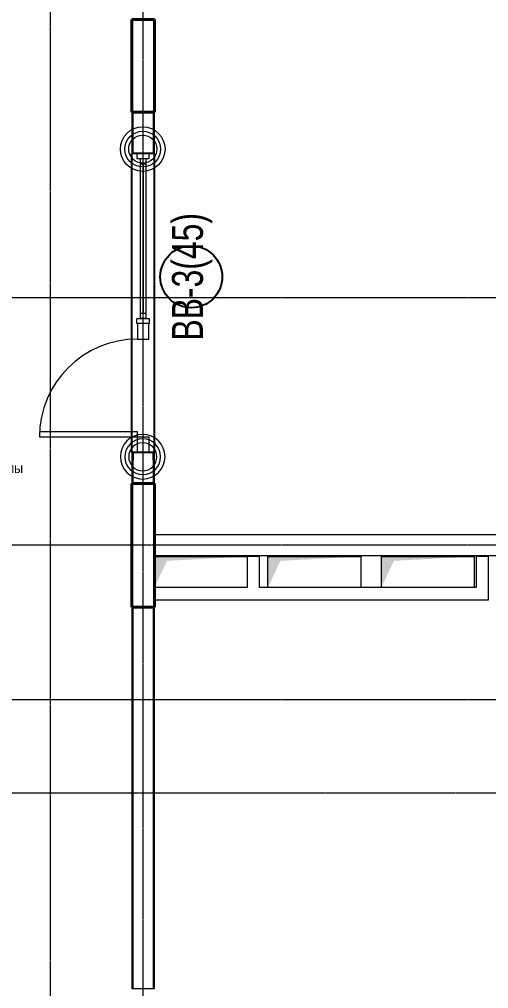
# Model space of a CAD drawing. Header units: millimetres. Extents: x -65509 to 912790, y 446 to 713294.
# Drawn here: x 495201 to 499751, y 511283 to 520683 of the extents above; entities that cross this region are included whole.
import ezdxf
from ezdxf import colors
from ezdxf.entities.mleader import LeaderData, LeaderLine
from ezdxf.enums import TextEntityAlignment as Align
from ezdxf.math import Vec2, Vec3

# ---------------------------------------------------------------- set-up
doc = ezdxf.new("R2010")
doc.units = ezdxf.units.MM
doc.linetypes.add('CENTER2', pattern=[28.575, 19.05, -3.175, 3.175, -3.175])
doc.linetypes.add('HIDDEN2', pattern=[4.7625, 3.175, -1.5875])
doc.layers.get('Defpoints').update_dxf_attribs({"color": 250})
for name, color, linetype, lineweight in [('A-AREA', 250, 'Continuous', 15), ('АР_Витраж', 250, 'Continuous', 13), ('АР_Витраж марка', 250, 'Continuous', 9), ('АР_Двери_витраж', 250, 'Continuous', 9), ('АР_Колонны', 250, 'Continuous', 30), ('АР_площадь пом', 250, 'Continuous', 5), ('АР_Стены ЖБ', 250, 'Continuous', 35), ('АР_Стены кирпич', 250, 'Continuous', 20), ('АР_Стены ПЕНОблок', 250, 'Continuous', 20), ('АР_Тонкая', 250, 'Continuous', 5), ('КМ_Фахверки', 250, 'Continuous', 25), ('ОВ_Шахты', 250, 'Continuous', 5), ('РД_Воронки с кровли', 250, 'Continuous', 18), ('РД_Оси_100', 250, 'Continuous', 0), ('РД_проем_инж перемыч_фахверк', 250, 'Continuous', 18)]:
    doc.layers.add(name, color=color, linetype=linetype, lineweight=lineweight)
doc.layers.add('АР_Делит', color=250, linetype='Continuous', lineweight=0, plot=False)
doc.layers.add('РД_Проем', color=250, linetype='Continuous', lineweight=0, plot=False)
doc.layers.add('РД_Витраж_вн', color=250, linetype='Continuous')
doc.styles.add('Arial_09', font='ARIALN.TTF', dxfattribs={"width": 0.9})
doc.styles.add('style1', font='ARIALN.TTF')

# ---------------------------------------------------------------- blocks, each defined once
blk = doc.blocks.new('otv')
at = {"linetype": 'Continuous'}
blk.add_lwpolyline([(0, -1), (0, 0), (1, 0), (1, -1)], close=True, dxfattribs=at)
blk.add_solid([(0, -1), (0, 0), (0.135, -0.137), (1, 0)], dxfattribs=at)
blk = doc.blocks.new('Ф_пеноблок 200')
at = {"layer": 'АР_Делит', "color": 1}
for radius in [216.3, 173, 136.2]:
    blk.add_circle((103.4, -41.9), radius, dxfattribs=at)
at = {"layer": 'КМ_Фахверки'}
blk.add_lwpolyline([(0, -75), (0, 0), (200, 0), (200, -75)], dxfattribs=at)
blk = doc.blocks.new('СОШ_2200_АР_ОСИ_М100_28.05.24')
at = {"layer": 'РД_Оси_100', "linetype": 'CENTER2'}
for p, q in [((119910, 11700), (94200, 11700)), ((119910, 9300), (94200, 9300)), ((119910, 7800), (94200, 7800))]:
    blk.add_line(p, q, dxfattribs=at)
for points in [[(105900, 139938.679), (105900, -6155)], [(106800, -6155), (106800, 139938.679)], [(94200, 6900), (119910, 6900)]]:
    blk.add_lwpolyline(points, dxfattribs=at)
blk = doc.blocks.new('MOK-МаркаПомещения1')
at = {"layer": 'A-AREA', "color": 0}
blk.add_line((-3.651, -1.944), (3.649, -1.944), dxfattribs=at)
at = {"layer": 'A-AREA', "color": 0, "style": 'style1'}
blk.add_attdef('АР-ПОМЕЩЕНИЕ:ПЛОЩАДЬ', text='', height=3, dxfattribs=at).set_placement((0, 0), align=Align.MIDDLE)
at = {"layer": 'Defpoints', "style": 'style1', "flags": 8}
blk.add_attdef('АР-ПОМЕЩЕНИЕ:НАИМЕНОВАНИЕ', text='', height=1, dxfattribs=at).set_placement((0, 2.956), align=Align.MIDDLE)
blk = doc.blocks.new('МаркаВитража1')
at = {"layer": 'Defpoints'}
blk.add_circle((0, 0), 3, dxfattribs=at)
at = {"color": 0, "linetype": 'ByBlock', "lineweight": -2, "style": 'Arial_09', "width": 0.9}
blk.add_attdef('АР-ОКНО:НАИМЕНОВАНИЕ', text='', height=3, dxfattribs=at).set_placement((0, 0), align=Align.MIDDLE)

msp = doc.modelspace()

# ---------------------------------------------------------------- linework, layer by layer
at = {"layer": 'АР_Витраж', "linetype": 'Continuous', "lineweight": 5}
for p, q in [((496290.882, 519383.318), (496290.882, 517733.318)), ((496510.882, 519383.318), (496510.882, 517733.318))]:
    msp.add_line(p, q, dxfattribs=at)
at = {"layer": 'АР_Витраж', "linetype": 'Continuous', "lineweight": 13}
for p, q in [((496375.882, 519283.318), (496425.882, 519283.318)), ((496400.882, 519283.318), (496400.882, 517833.318)), ((496375.882, 517833.318), (496425.882, 517833.318))]:
    msp.add_line(p, q, dxfattribs=at)
for points in [[(496460.882, 519333.318), (496460.882, 519383.318), (496340.882, 519383.318), (496340.882, 519333.318)], [(496375.882, 519333.318), (496425.882, 519333.318), (496425.882, 517783.318), (496375.882, 517783.318)], [(496460.882, 517783.318), (496460.882, 517733.318), (496340.882, 517733.318), (496340.882, 517783.318)]]:
    msp.add_lwpolyline(points, close=True, dxfattribs=at)
at = {"layer": 'АР_Двери_витраж', "linetype": 'Continuous', "lineweight": 9}
for points in [[(496455.882, 517583.318), (496455.882, 517733.318), (496345.882, 517733.318), (496345.882, 517583.318)], [(496345.882, 516633.318), (496345.882, 516683.318), (495395.882, 516683.318), (495395.882, 516633.318)], [(496455.882, 516633.318), (496455.882, 516483.318), (496345.882, 516483.318), (496345.882, 516633.318)]]:
    msp.add_lwpolyline(points, close=True, dxfattribs=at)
msp.add_arc((496345.882, 516633.318), 950, 90, 180, dxfattribs=at)
at = {"layer": 'АР_Колонны', "linetype": 'HIDDEN2', "lineweight": 25}
for p, q in [((496290.882, 520683.318), (496510.882, 520683.318)), ((496290.882, 519783.318), (496290.882, 520683.318)), ((496510.882, 520683.318), (496510.882, 519783.318)), ((496510.882, 519783.318), (496290.882, 519783.318)), ((496290.882, 516183.318), (496510.882, 516183.318)), ((496290.882, 514983.318), (496290.882, 516183.318)), ((496510.882, 516183.318), (496510.882, 514983.318)), ((496510.882, 514983.318), (496290.882, 514983.318))]:
    msp.add_line(p, q, dxfattribs=at)
at = {"layer": 'АР_Колонны', "linetype": 'Continuous', "lineweight": 35}
for p, q in [((496290.882, 520683.318), (496290.882, 519783.318)), ((496510.882, 520683.318), (496290.882, 520683.318)), ((496510.882, 519783.318), (496510.882, 520683.318)), ((496290.882, 519783.318), (496510.882, 519783.318)), ((496290.882, 516183.318), (496290.882, 514983.318)), ((496510.882, 516183.318), (496290.882, 516183.318)), ((496510.882, 514983.318), (496510.882, 516183.318)), ((496290.882, 514983.318), (496510.882, 514983.318))]:
    msp.add_line(p, q, dxfattribs=at)
at = {"layer": 'АР_Стены ЖБ', "linetype": 'Continuous', "lineweight": 40}
for p, q in [((496510.882, 520683.318), (496290.882, 520683.318)), ((496290.882, 520683.318), (496290.882, 519783.318)), ((496510.882, 519783.318), (496510.882, 520683.318)), ((496290.882, 519783.318), (496510.882, 519783.318)), ((496510.882, 516183.318), (496290.882, 516183.318)), ((496290.882, 516183.318), (496290.882, 514983.318)), ((496510.882, 514983.318), (496510.882, 516183.318)), ((496290.882, 514983.318), (496510.882, 514983.318))]:
    msp.add_line(p, q, dxfattribs=at)
at = {"layer": 'АР_Стены кирпич', "linetype": 'Continuous', "lineweight": 20}
for p, q in [((497530.882, 515473.318), (497410.882, 515473.318)), ((497410.882, 515473.318), (497410.882, 515173.318)), ((497530.882, 515173.318), (497530.882, 515473.318)), ((499750.882, 515473.318), (499630.882, 515473.318)), ((499630.882, 515473.318), (499630.882, 515173.318)), ((499750.882, 515053.318), (499750.882, 515473.318)), ((497410.882, 515173.318), (496510.882, 515173.318)), ((496510.882, 515173.318), (496510.882, 515053.318)), ((499630.882, 515173.318), (497530.882, 515173.318)), ((496510.882, 515053.318), (499750.882, 515053.318))]:
    msp.add_line(p, q, dxfattribs=at)
at = {"layer": 'АР_Стены ПЕНОблок', "linetype": 'Continuous', "lineweight": 20}
for p, q in [((496500.882, 519783.318), (496300.882, 519783.318)), ((496300.882, 519783.318), (496300.882, 519383.318)), ((496500.882, 519383.318), (496500.882, 519783.318)), ((496300.882, 519383.318), (496500.882, 519383.318)), ((496500.882, 516483.318), (496300.882, 516483.318)), ((496300.882, 516483.318), (496300.882, 516183.318)), ((496500.882, 516183.318), (496500.882, 516483.318)), ((496300.882, 516183.318), (496500.882, 516183.318)), ((496510.882, 515683.318), (496510.882, 515483.318)), ((504100.882, 515683.318), (496510.882, 515683.318)), ((496510.882, 515483.318), (504100.882, 515483.318)), ((496500.882, 514983.318), (496300.882, 514983.318)), ((496300.882, 514983.318), (496300.882, 511283.318)), ((496500.882, 511283.318), (496500.882, 514983.318)), ((496300.882, 511283.318), (496500.882, 511283.318))]:
    msp.add_line(p, q, dxfattribs=at)
at = {"layer": 'АР_Тонкая', "linetype": 'Continuous', "lineweight": 0}
for p, q in [((496300.882, 519783.318), (496290.882, 519783.318)), ((496290.882, 519783.318), (496290.882, 519383.318)), ((496300.882, 519383.318), (496300.882, 519783.318)), ((496510.882, 519783.318), (496500.882, 519783.318)), ((496500.882, 519783.318), (496500.882, 519383.318)), ((496510.882, 519383.318), (496510.882, 519783.318)), ((496290.882, 519383.318), (496300.882, 519383.318)), ((496500.882, 519383.318), (496510.882, 519383.318)), ((496300.882, 516483.318), (496290.882, 516483.318)), ((496290.882, 516483.318), (496290.882, 516183.318)), ((496300.882, 516183.318), (496300.882, 516483.318)), ((496510.882, 516483.318), (496500.882, 516483.318)), ((496500.882, 516483.318), (496500.882, 516183.318)), ((496510.882, 516183.318), (496510.882, 516483.318)), ((496290.882, 516183.318), (496300.882, 516183.318)), ((496500.882, 516183.318), (496510.882, 516183.318)), ((496300.882, 514983.318), (496290.882, 514983.318)), ((496290.882, 514983.318), (496290.882, 511283.318)), ((496300.882, 511283.318), (496300.882, 514983.318)), ((496510.882, 514983.318), (496500.882, 514983.318)), ((496500.882, 514983.318), (496500.882, 511283.318)), ((496510.882, 511283.318), (496510.882, 514983.318)), ((496290.882, 511283.318), (496300.882, 511283.318)), ((496500.882, 511283.318), (496510.882, 511283.318))]:
    msp.add_line(p, q, dxfattribs=at)
at = {"layer": 'РД_Витраж_вн', "linetype": 'Continuous', "lineweight": -3}
for p, q in [((496290.882, 516483.318), (496290.882, 519383.318)), ((496510.882, 516483.318), (496510.882, 519383.318))]:
    msp.add_line(p, q, dxfattribs=at)
at = {"layer": 'РД_Проем', "linetype": 'Continuous', "lineweight": 0}
for p, q in [((496290.882, 516483.318), (496290.882, 519383.318)), ((496510.882, 516483.318), (496510.882, 519383.318))]:
    msp.add_line(p, q, dxfattribs=at)
at = {"layer": 'РД_проем_инж перемыч_фахверк', "linetype": 'Continuous', "lineweight": 18}
for p, q in [((496290.882, 519383.318), (496290.882, 516483.318)), ((496510.882, 519383.318), (496510.882, 516483.318))]:
    msp.add_line(p, q, dxfattribs=at)

# ---------------------------------------------------------------- block references
at = {"layer": 'АР_Витраж марка', "linetype": 'Continuous', "lineweight": 9, "xscale": 100, "yscale": 100, "zscale": 100, "rotation": 89.99999999999999}
msp.add_blockref('МаркаВитража1', (496867.815, 518186.776), dxfattribs=at).add_auto_attribs({'АР-ОКНО:НАИМЕНОВАНИЕ': 'ВВ-3(45)'})
at = {"layer": 'АР_площадь пом', "linetype": 'Continuous', "lineweight": 5}
ref = msp.add_blockref('MOK-МаркаПомещения1', (493958.273, 516026.206), dxfattribs=dict(at, xscale=100, yscale=100, zscale=100))
ref.add_attrib('АР-ПОМЕЩЕНИЕ:НАИМЕНОВАНИЕ', 'Коридор-рекреация основной и старшей школы', dxfattribs={"layer": 'Defpoints', "height": 100, "style": 'style1'}).set_placement((493958.273, 516321.769), align=Align.MIDDLE)
ref.add_attrib('АР-ПОМЕЩЕНИЕ:ПЛОЩАДЬ', '130.27', dxfattribs={"layer": 'A-AREA', "color": 0, "height": 300, "style": 'style1'}).set_placement((493958.273, 516026.206), align=Align.MIDDLE)
at = {"layer": 'КМ_Фахверки', "rotation": 180}
msp.add_blockref('Ф_пеноблок 200', (496500.882, 519383.318), dxfattribs=at)
msp.add_blockref('Ф_пеноблок 200', (496500.882, 519383.318), dxfattribs=at)
at = {"layer": 'КМ_Фахверки', "xscale": -1}
msp.add_blockref('Ф_пеноблок 200', (496500.882, 516483.318), dxfattribs=at)
msp.add_blockref('Ф_пеноблок 200', (496500.882, 516483.318), dxfattribs=at)
at = {"layer": 'ОВ_Шахты', "xscale": 900, "yscale": 300, "zscale": 1400}
for p in [(496510.882, 515473.318), (497610.882, 515473.318), (498710.882, 515473.318)]:
    msp.add_blockref('otv', p, dxfattribs=at)
at = {"layer": 'РД_Оси_100'}
msp.add_blockref('СОШ_2200_АР_ОСИ_М100_28.05.24', (389600.882, 506283.318), dxfattribs=at)

# ---------------------------------------------------------------- leaders
at = {"layer": 'РД_Воронки с кровли', "lineweight": 70}
ml = msp.add_multileader_mtext('Standard', dxfattribs=at)
ml.set_content('ВК_Под потолком 4 этажа уйдет в с.у. соседний. ниже опускать не надо.', color=256, style='style1')
ml.set_leader_properties(color=256)
ml.build(insert=Vec2(0, 0))
ml.multileader.update_dxf_attribs({"has_dogleg": 0, "text_left_attachment_type": 6, "text_right_attachment_type": 6, "arrow_head_size": 500, "scale": 100})
ctx = ml.context
ctx.base_point, ctx.scale, ctx.char_height, ctx.arrow_head_size, ctx.landing_gap_size, ctx.plane_origin, ctx.plane_x_axis, ctx.plane_y_axis = Vec3(429148.836, 512235.06), 100, 300, 500, 50, Vec3(404115.306, 502377.96), Vec3(1, 0.00000001), Vec3(-0.00000001, 1)
ctx.left_attachment, ctx.right_attachment = 6, 6
notes = []
notes.append((ctx, [(0, (1, 1, 0), (433647.763, 512235.06), (-1, -0.00000001), 8, [(1, [(442100.882, 518063.32)], 0, [])])]))
ctx.mtext.insert, ctx.mtext.text_direction, ctx.mtext.rotation, ctx.mtext.width, ctx.mtext.defined_height, ctx.mtext.flow_direction = Vec3(429200.882, 512623.259), Vec3(1, 0.00000001), 0.00000001, 4538.94863, 395.157, 5
for ctx, leaders in notes:
    for number, flags, end, landing, length, lines in leaders:
        leader = LeaderData()
        leader.index, (leader.has_last_leader_line, leader.has_dogleg_vector, leader.attachment_direction) = number, flags
        leader.last_leader_point, leader.dogleg_vector, leader.dogleg_length = Vec3(end), Vec3(landing), length
        for number, points, colour, breaks in lines:
            line = LeaderLine()
            line.index, line.vertices, line.color, line.breaks = number, Vec3.list(points), colors.encode_raw_color(colour), breaks
            leader.lines.append(line)
        ctx.leaders.append(leader)

doc.saveas('drawing.dxf')
